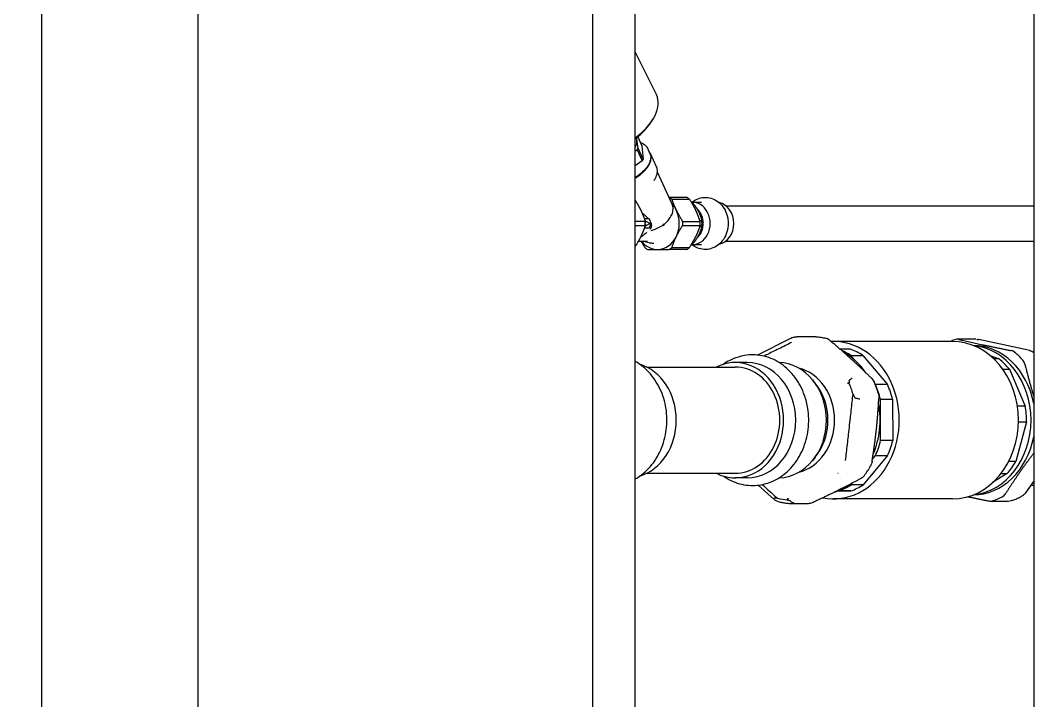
# Model space of a CAD drawing. Header units: millimetres. Extents: x 0 to 118900, y 0 to 84100.
# Drawn here: x 35288 to 35803, y 72979 to 73324 of the extents above; entities that cross this region are included whole.
import ezdxf

# ---------------------------------------------------------------- set-up
doc = ezdxf.new("R2010")
doc.units = ezdxf.units.MM
doc.header["$LTSCALE"] = 100
doc.layers.add('Visible', color=7, linetype='Continuous', lineweight=25)

msp = doc.modelspace()

# ---------------------------------------------------------------- linework, layer by layer
at = {"layer": 'Visible'}
for p, q in [((35299.23, 74561.18), (35299.23, 72668.5)), ((35378.81, 72618.45), (35378.81, 74561.18)), ((35579.12, 74462.45), (35579.12, 72588.18)), ((35600.81, 72588.18), (35600.81, 74462.45)), ((35803.28, 73688.18), (35803.28, 72384.02)), ((35600.81, 73308.28), (35611.6, 73286.57)), ((35608.98, 73272.75), (35609.7, 73273.89)), ((35602.12, 73265.19), (35604.2, 73260.65)), ((35601.78, 73258.53), (35604.35, 73252.94)), ((35604.89, 73253.77), (35602.32, 73259.36)), ((35604.2, 73260.65), (35604.89, 73253.77)), ((35607.07, 73259.38), (35608.27, 73256.77)), ((35611.69, 73249.91), (35608.6, 73256.65)), ((35604.35, 73252.94), (35600.81, 73250.41)), ((35619.59, 73230.9), (35612.11, 73247.2)), ((35610.46, 73243.06), (35610.68, 73243.41)), ((35618.04, 73234.43), (35626.94, 73234.43)), ((35619.51, 73233.42), (35628.41, 73233.42)), ((35629.91, 73231.93), (35634.56, 73231.93)), ((35629.98, 73230.83), (35630.69, 73230.83)), ((35646.87, 73230.18), (35803.28, 73230.18)), ((35605.94, 73222.19), (35600.81, 73222.19)), ((35600.81, 73220.17), (35605.94, 73220.17)), ((35605.43, 73223.68), (35607.32, 73223.68)), ((35605.96, 73221.78), (35606.31, 73221.78)), ((35606.31, 73220.58), (35605.96, 73220.58)), ((35606.06, 73221.78), (35606.06, 73222.38)), ((35606.06, 73222.38), (35606.31, 73222.38)), ((35606.06, 73219.98), (35606.06, 73220.58)), ((35606.31, 73222.38), (35608.5, 73221.18)), ((35606.31, 73221.78), (35606.31, 73222.38)), ((35608.5, 73221.18), (35606.31, 73219.98)), ((35606.31, 73219.98), (35606.31, 73220.58)), ((35624.93, 73222.19), (35633.83, 73222.19)), ((35624.93, 73220.17), (35633.83, 73220.17)), ((35634.7, 73222.53), (35633.72, 73222.53)), ((35607.32, 73218.68), (35605.43, 73218.68)), ((35606.06, 73219.98), (35606.31, 73219.98)), ((35633.72, 73219.83), (35634.7, 73219.83)), ((35602.47, 73212.18), (35607.15, 73212.18)), ((35610.34, 73211.18), (35610.33, 73211.18)), ((35629.91, 73210.43), (35634.56, 73210.43)), ((35630.69, 73211.53), (35629.98, 73211.53)), ((35646.87, 73212.18), (35803.28, 73212.18)), ((35626.94, 73207.93), (35618.04, 73207.93)), ((35619.51, 73208.94), (35628.41, 73208.94)), ((35692.31, 73163.62), (35682.98, 73163.62)), ((35662.81, 73154.26), (35680.21, 73162.95)), ((35680.38, 73163.03), (35680.77, 73163.18)), ((35761.98, 73161.18), (35701.45, 73161.18)), ((35773.92, 73162.29), (35764.51, 73162.29)), ((35774.96, 73162.2), (35775.35, 73162.13)), ((35801.33, 73156.58), (35775.44, 73162.12)), ((35710.14, 73157.22), (35704.96, 73157.22)), ((35712.33, 73151.72), (35710.3, 73154.12)), ((35710.3, 73154.12), (35716.46, 73154.12)), ((35716.46, 73154.12), (35728.96, 73139.33)), ((35781.1, 73154.04), (35785.69, 73152.3)), ((35801.42, 73156.56), (35801.69, 73156.48)), ((35606.66, 73148.18), (35651.66, 73148.18)), ((35657.82, 73150.48), (35651.66, 73150.48)), ((35785.69, 73152.3), (35783.05, 73152.3)), ((35787.56, 73147.04), (35790.91, 73147.04)), ((35790.91, 73147.04), (35798.99, 73128.38)), ((35692.32, 73140.01), (35691.01, 73141.61)), ((35722.79, 73139.33), (35722.71, 73139.42)), ((35728.96, 73139.33), (35722.79, 73139.33)), ((35725.5, 73110.81), (35725.43, 73131.81)), ((35725.43, 73131.81), (35731.59, 73131.81)), ((35731.59, 73131.81), (35731.66, 73110.81)), ((35798.99, 73128.38), (35794.96, 73128.38)), ((35799.57, 73120.26), (35794.23, 73100.25)), ((35795.5, 73120.26), (35799.57, 73120.26)), ((35731.66, 73110.81), (35725.5, 73110.81)), ((35692.32, 73102.35), (35691.01, 73100.75)), ((35729.07, 73103.27), (35716.66, 73088.36)), ((35721.34, 73101.39), (35722.9, 73103.27)), ((35722.9, 73103.27), (35729.07, 73103.27)), ((35794.23, 73100.25), (35790.56, 73100.25)), ((35606.66, 73094.18), (35651.66, 73094.18)), ((35657.82, 73091.88), (35651.66, 73091.88)), ((35703.85, 73094.18), (35703.86, 73094.18)), ((35789.82, 73094.02), (35782.38, 73089.43)), ((35786.6, 73094.02), (35789.82, 73094.02)), ((35671.38, 73080.86), (35663.36, 73088.15)), ((35710.5, 73088.36), (35711.28, 73089.3)), ((35716.66, 73088.36), (35710.5, 73088.36)), ((35799.21, 73084.2), (35803.28, 73089.95)), ((35761.98, 73081.18), (35701.45, 73081.18)), ((35710.36, 73085.22), (35703.6, 73085.19)), ((35703.67, 73085.21), (35704.2, 73085.22)), ((35704.2, 73085.22), (35710.36, 73085.22)), ((35679.1, 73078.75), (35679.1, 73078.75)), ((35688.77, 73078.74), (35679.45, 73078.74)), ((35781.23, 73080.07), (35790.64, 73080.07)), ((35792.2, 73080.34), (35792.2, 73080.34))]:
    msp.add_line(p, q, dxfattribs=at)
for centre, major_axis, ratio, start_param, end_param in [((35584.03, 73273.62), (27.69, 12.7), 0.53816, 5.099344, 6.299906), ((35584.54, 73272.5), (26.36, 12.09), 0.53816, 5.112681, 5.59063), ((35590.52, 73259.48), (10.91, 5), 0.53816, 5.62812, 6.100752), ((35590.52, 73259.48), (10, 4.59), 0.53816, 6.001112, 6.08106), ((35590.52, 73259.48), (10.91, 5), 0.53816, 6.100752, 6.301765), ((35594.74, 73250.29), (13.86, 6.36), 0.53816, 4.909564, 6.464505), ((35590.76, 73258.94), (-12.27, -5.63), 0.53816, 2.387844, 2.483277), ((35593.33, 73253.35), (12.27, 5.63), 0.53816, 5.529436, 5.624869), ((35612.61, 73221.18), (0, 14.75), 0.837229, 5.690888, 5.828286), ((35621.51, 73221.18), (0, -14.75), 0.837229, 2.549295, 2.686693), ((35629.91, 73221.18), (0, 10.75), 0.837229, 3.078726, 6.346052), ((35624.72, 73221.18), (0, -12), 0.837229, 2.505533, 2.654064), ((35641.94, 73221.18), (0, 10.75), 0.837229, 3.30471, 6.120068), ((35612.14, 73221.18), (0, -13.25), 0.837229, 1.047312, 2.094281), ((35627.89, 73221.18), (0, -9), 0.837229, 0.61373, 2.527862), ((35593.62, 73221.18), (0, -14.75), 0.837229, 1.502097, 1.639495), ((35607.32, 73221.18), (0, 2.5), 0.546853, 3.141593, 6.283185), ((35612.61, 73221.18), (0, 14.75), 0.837229, 4.64369, 4.781088), ((35621.51, 73221.18), (0, -14.75), 0.837229, 1.502097, 1.639495), ((35624.72, 73221.18), (0, -12), 0.837229, 1.458335, 1.683257), ((35612.14, 73221.18), (0, -13.25), 0.837229, 5.459123, 6.283185), ((35614.22, 73221.18), (0, -10.29), 0.837229, 5.923772, 5.92378), ((35612.14, 73221.18), (0, -13.25), 0.837229, 0, 1.047312), ((35624.72, 73221.18), (0, -12), 0.837229, 0.487529, 0.63606), ((35612.61, 73221.18), (0, -14.75), 0.837229, 5.690888, 5.828286), ((35612.61, 73221.18), (0, 14.75), 0.837229, 3.596492, 3.73389), ((35621.51, 73221.18), (0, 14.75), 0.837229, 3.596492, 3.73389), ((35701.45, 73121.18), (0, -40), 0.838206, 6.122169, 9.457704), ((35772.9, 73121.16), (-0.01, 42.52), 0.838226, 0.276663, 0.344543), ((35761.98, 73121.18), (0, 40), 0.838206, 3.141593, 6.283185), ((35772.24, 73121.18), (0, 38), 0.838206, 4.938056, 6.276315), ((35770.06, 73121.18), (0, 38), 0.838206, 3.228169, 6.196609), ((35651.66, 73121.18), (0, 29.3), 0.838206, 2.742726, 6.682052), ((35695.29, 73121.18), (0, 37.5), 0.838206, 5.785237, 5.944776), ((35693.38, 73121.18), (0, 38), 0.838206, 5.399218, 5.851665), ((35701.45, 73121.18), (0, 37.5), 0.838206, 5.785237, 6.003047), ((35772.89, 73121.17), (-0.01, 42.52), 0.838168, 5.51268, 5.651503), ((35597.12, 73121.18), (0, -29.3), 0.838206, 0.248863, 2.89273), ((35651.66, 73121.18), (0, -27), 0.838206, 0, 3.141593), ((35657.82, 73121.18), (0, 29.3), 0.838206, 3.141593, 6.283185), ((35673.41, 73121.18), (0, 29.3), 0.838206, 3.161181, 6.263597), ((35768.15, 73121.18), (0, -37.5), 0.838206, 2.331721, 2.549531), ((35679.47, 73121.18), (0, 27), 0.838206, 3.340475, 6.084303), ((35676.1, 73121.18), (0, -27), 0.838206, 0.799078, 2.342514), ((35679.47, 73121.18), (0, 40.44), 0.838206, 5.045714, 5.199043), ((35690.52, 73121.17), (0, -42.52), 0.838261, 1.897804, 2.036627), ((35695.29, 73121.18), (0, 37.5), 0.838206, 4.999839, 5.217649), ((35701.45, 73121.18), (0, -37.5), 0.838206, 1.858247, 2.076056), ((35693.38, 73121.18), (0, 38), 0.838206, 4.238497, 4.935725), ((35768.15, 73121.18), (0, -37.5), 0.838206, 1.546323, 1.764133), ((35772.24, 73121.18), (0, -38), 0.838206, 0.006871, 1.34513), ((35695.29, 73121.18), (0, 37.5), 0.838206, 4.214441, 4.432251), ((35701.45, 73121.18), (0, -37.5), 0.838206, 1.072848, 1.290658), ((35690.53, 73121.19), (0.01, -42.52), 0.838253, 0.850442, 0.989265), ((35768.15, 73121.18), (0, -37.5), 0.838206, 0.760924, 0.978734), ((35693.65, 73121.18), (0, -32.75), 0.838206, 0.437357, 0.437427), ((35693.38, 73121.18), (0, -38), 0.838206, 0.278919, 0.523424), ((35695.29, 73121.18), (0, -37.5), 0.838206, 0.28745, 0.50526), ((35701.45, 73121.18), (0, -37.5), 0.838206, 0.28745, 0.50526), ((35679.47, 73121.18), (0, -40.44), 0.838206, 6.092911, 6.246241), ((35772.89, 73121.19), (-0.01, -42.52), 0.838186, 0.276975, 0.415798)]:
    msp.add_ellipse(centre, major_axis=major_axis, ratio=ratio, start_param=start_param, end_param=end_param, dxfattribs=at)
for points, knots in [([(36884.95, 71328.66), (36885.34, 71329.4), (36885.73, 71330.14), (36893.98, 71345.95), (36900.57, 71360.97), (36911.24, 71391.01), (36915.29, 71406.04), (36920.84, 71436.16), (36922.31, 71451.26), (36922.62, 71481.53), (36921.45, 71496.72), (36916.44, 71527.14), (36912.6, 71542.4), (36902.27, 71572.9), (36895.8, 71588.17), (36880.3, 71618.67), (36871.28, 71633.92), (36850.79, 71664.4), (36839.32, 71679.64), (36814.02, 71710.11), (36800.19, 71725.36), (36770.27, 71755.87), (36754.16, 71771.16), (36719.82, 71801.74), (36701.55, 71817.07), (36663.01, 71847.75), (36642.7, 71863.12), (36600.23, 71893.9), (36578.03, 71909.32), (36531.94, 71940.18), (36508.01, 71955.64), (36458.65, 71986.58), (36433.18, 72002.08), (36380.93, 72033.08), (36354.11, 72048.61), (36299.37, 72079.68), (36271.41, 72095.24), (36214.62, 72126.35), (36185.74, 72141.93), (36127.33, 72173.09), (36097.75, 72188.69), (36038.19, 72219.89), (36008.15, 72235.51), (35947.89, 72266.74), (35917.63, 72282.38), (35857.15, 72313.64), (35826.89, 72329.3), (35766.65, 72360.59), (35736.63, 72376.26), (35677.11, 72407.59), (35647.56, 72423.28), (35589.21, 72454.65), (35560.36, 72470.35), (35503.63, 72501.76), (35475.71, 72517.49), (35421.03, 72548.94), (35394.24, 72564.7), (35342.04, 72596.21), (35316.59, 72611.99), (35267.27, 72643.57), (35243.35, 72659.39), (35197.28, 72691.05), (35175.08, 72706.91), (35132.62, 72738.68), (35112.32, 72754.59), (35073.79, 72786.48), (35055.55, 72802.46), (35021.28, 72834.48), (35005.24, 72850.54), (34975.53, 72882.71), (34961.84, 72898.85), (34936.95, 72931.18), (34925.74, 72947.4), (34905.94, 72979.85), (34897.32, 72996.12), (34882.8, 73028.65), (34876.86, 73044.93), (34867.74, 73077.42), (34864.53, 73093.66), (34861.42, 73120.96), (34860.78, 73132.03), (34860.78, 73159.19), (34862.12, 73175.3), (34867.45, 73207.44), (34871.44, 73223.49), (34882.04, 73255.57), (34888.66, 73271.61), (34904.48, 73303.68), (34913.71, 73319.73), (34934.7, 73351.83), (34946.5, 73367.89), (34972.52, 73399.99), (34986.79, 73416.05), (35017.66, 73448.12), (35034.28, 73464.16), (35069.7, 73496.16), (35088.53, 73512.15), (35128.2, 73544.06), (35149.07, 73560.01), (35185.24, 73586.42), (35200.03, 73596.92), (35215.2, 73607.4)], [233.696374, 233.696374, 233.696374, 233.696374, 234.19462, 234.19462, 244.352081, 244.352081, 254.585345, 254.585345, 264.906306, 264.906306, 275.291368, 275.291368, 285.679992, 285.679992, 296.008646, 296.008646, 306.248979, 306.248979, 316.411052, 316.411052, 326.52219, 326.52219, 336.609069, 336.609069, 346.690891, 346.690891, 356.779246, 356.779246, 366.880128, 366.880128, 376.996012, 376.996012, 387.127394, 387.127394, 397.273773, 397.273773, 407.434241, 407.434241, 417.607804, 417.607804, 427.793556, 427.793556, 437.990759, 437.990759, 448.198883, 448.198883, 458.41762, 458.41762, 468.646888, 468.646888, 478.886838, 478.886838, 489.137851, 489.137851, 499.400537, 499.400537, 509.675721, 509.675721, 519.9644, 519.9644, 530.26764, 530.26764, 540.586359, 540.586359, 550.920897, 550.920897, 561.270226, 561.270226, 571.63061, 571.63061, 581.993649, 581.993649, 592.344121, 592.344121, 602.659358, 602.659358, 612.913544, 612.913544, 623.089587, 623.089587, 630.01079, 630.01079, 640.084209, 640.084209, 650.159607, 650.159607, 660.284002, 660.284002, 670.483975, 670.483975, 680.757804, 680.757804, 691.084976, 691.084976, 701.440329, 701.440329, 711.803371, 711.803371, 722.160965, 722.160965, 728.990178, 728.990178, 728.990178, 728.990178]), ([(35227.32, 73569.02), (35205.62, 73553.75), (35184.79, 73538.49), (35144.9, 73507.87), (35125.83, 73492.49), (35089.87, 73461.82), (35072.95, 73446.51), (35041.41, 73415.98), (35026.77, 73400.75), (34999.86, 73370.38), (34987.58, 73355.22), (34965.47, 73325), (34955.63, 73309.92), (34938.43, 73279.82), (34931.07, 73264.79), (34918.87, 73234.75), (34914.04, 73219.73), (34906.92, 73189.65), (34904.66, 73174.57), (34902.75, 73144.35), (34903.11, 73129.19), (34906.5, 73098.81), (34909.53, 73083.57), (34918.24, 73053.09), (34923.92, 73037.82), (34937.87, 73007.31), (34946.12, 72992.05), (34965.12, 72961.58), (34975.85, 72946.33), (34999.71, 72915.87), (35012.83, 72900.63), (35041.36, 72870.14), (35056.78, 72854.87), (35089.8, 72824.31), (35107.42, 72809), (35144.71, 72778.35), (35164.41, 72762.99), (35205.72, 72732.25), (35227.36, 72716.85), (35272.38, 72686.02), (35295.8, 72670.57), (35344.2, 72639.66), (35369.22, 72624.17), (35420.63, 72593.19), (35447.07, 72577.67), (35501.09, 72546.62), (35528.73, 72531.07), (35584.94, 72499.97), (35613.56, 72484.4), (35671.53, 72453.26), (35700.91, 72437.66), (35760.18, 72406.48), (35790.1, 72390.86), (35850.19, 72359.64), (35880.42, 72344.01), (35940.88, 72312.76), (35971.17, 72297.11), (36031.53, 72265.83), (36061.64, 72250.16), (36121.43, 72218.85), (36151.15, 72203.17), (36209.9, 72171.81), (36238.99, 72156.11), (36296.26, 72124.72), (36324.49, 72109), (36379.83, 72077.56), (36406.99, 72061.82), (36459.99, 72030.33), (36485.87, 72014.56), (36536.11, 71983), (36560.51, 71967.2), (36607.61, 71935.56), (36630.35, 71919.72), (36673.95, 71887.99), (36694.84, 71872.09), (36734.6, 71840.25), (36753.49, 71824.29), (36789.08, 71792.32), (36805.81, 71776.29), (36836.93, 71744.17), (36851.36, 71728.05), (36877.74, 71695.78), (36889.72, 71679.59), (36911.09, 71647.17), (36920.51, 71630.92), (36936.66, 71598.41), (36943.42, 71582.13), (36954.2, 71549.61), (36958.24, 71533.36), (36963.56, 71501.11), (36964.88, 71485.09), (36964.88, 71452.99), (36963.54, 71436.87), (36958.21, 71404.73), (36954.22, 71388.67), (36943.62, 71356.59), (36937, 71340.55), (36923.19, 71312.58), (36916.56, 71300.6), (36909.23, 71288.66)], [0, 0, 0, 0, 10.007682, 10.007682, 20.114017, 20.114017, 30.206515, 30.206515, 40.289731, 40.289731, 50.372958, 50.372958, 60.472328, 60.472328, 70.611639, 70.611639, 80.818631, 80.818631, 91.112273, 91.112273, 101.482067, 101.482067, 111.877277, 111.877277, 122.230255, 122.230255, 132.498979, 132.498979, 142.682988, 142.682988, 152.806635, 152.806635, 162.898146, 162.898146, 172.979416, 172.979416, 183.064332, 183.064332, 193.160445, 193.160445, 203.271153, 203.271153, 213.397437, 213.397437, 223.539018, 223.539018, 233.695058, 233.695058, 243.864553, 243.864553, 254.046544, 254.046544, 264.240224, 264.240224, 274.444986, 274.444986, 284.660442, 284.660442, 294.886432, 294.886432, 305.123024, 305.123024, 315.370519, 315.370519, 325.629448, 325.629448, 335.900562, 335.900562, 346.1848, 346.1848, 356.483213, 356.483213, 366.796787, 366.796787, 377.1261, 377.1261, 387.470665, 387.470665, 397.827789, 397.827789, 408.190814, 408.190814, 418.546918, 418.546918, 428.875714, 428.875714, 439.15154, 439.15154, 449.352886, 449.352886, 459.367363, 459.367363, 469.442868, 469.442868, 479.517934, 479.517934, 489.64154, 489.64154, 497.243046, 497.243046, 497.243046, 497.243046]), ([(35603.44, 73262.32), (35604.32, 73262.03), (35605.08, 73261.62), (35606.3, 73260.63), (35606.77, 73260.04), (35607.07, 73259.38)], [6.6227447, 6.6227447, 6.6227447, 6.6227447, 6.8897202, 6.8897202, 7.1479492, 7.1479492, 7.1479492, 7.1479492]), ([(35608.27, 73256.77), (35608.62, 73255.99), (35608.76, 73255.11), (35608.57, 73253.21), (35608.23, 73252.2), (35607.12, 73250.13), (35606.32, 73249.08), (35604.37, 73247.07), (35603.21, 73246.1), (35601.57, 73244.98), (35601.19, 73244.74), (35600.81, 73244.51)], [0.864764, 0.864764, 0.864764, 0.864764, 1.169949, 1.169949, 1.485943, 1.485943, 1.809533, 1.809533, 2.133101, 2.133101, 2.224777, 2.224777, 2.224777, 2.224777]), ([(35610.68, 73243.41), (35610.97, 73243.87), (35611.22, 73244.33), (35611.63, 73245.24), (35611.8, 73245.69), (35612.03, 73246.59), (35612.1, 73247.03), (35612.15, 73247.9), (35612.13, 73248.33), (35611.98, 73249.15), (35611.86, 73249.54), (35611.69, 73249.91)], [4.7258656, 4.7258656, 4.7258656, 4.7258656, 4.8643768, 4.8643768, 5.0028879, 5.0028879, 5.1413991, 5.1413991, 5.2799102, 5.2799102, 5.4184214, 5.4184214, 5.4184214, 5.4184214]), ([(35614.91, 73220.15), (35615.69, 73220.77), (35616.4, 73221.43), (35617.67, 73222.8), (35618.22, 73223.51), (35619.13, 73224.96), (35619.49, 73225.71), (35619.97, 73227.21), (35620.09, 73227.98), (35620.06, 73229.48), (35619.9, 73230.23), (35619.59, 73230.9)], [4.276534, 4.276534, 4.276534, 4.276534, 4.504912, 4.504912, 4.733289, 4.733289, 4.961666, 4.961666, 5.190044, 5.190044, 5.418421, 5.418421, 5.418421, 5.418421]), ([(35619.5, 73231.09), (35619.51, 73231.08), (35619.52, 73231.07), (35620.41, 73230.12), (35621.16, 73229.02), (35621.75, 73227.8)], [0.4927624, 0.4927624, 0.4927624, 0.4927624, 0.5, 0.5, 1, 1, 1, 1]), ([(35629.6, 73231.92), (35629.91, 73232.18), (35630.23, 73232.42), (35631.63, 73233.34), (35632.81, 73233.86), (35635.23, 73234.43), (35636.45, 73234.5), (35638.85, 73234.21), (35640.02, 73233.85), (35642.21, 73232.76), (35643.24, 73232.01), (35645.06, 73230.18), (35645.84, 73229.09), (35647.09, 73226.66), (35647.55, 73225.31), (35647.97, 73223.02), (35648.05, 73222.1), (35648.05, 73221.18)], [4.109399, 4.109399, 4.109399, 4.109399, 4.206902, 4.206902, 4.517228, 4.517228, 4.813297, 4.813297, 5.107131, 5.107131, 5.411567, 5.411567, 5.732291, 5.732291, 6.065834, 6.065834, 6.283185, 6.283185, 6.283185, 6.283185]), ([(35604.29, 73226.54), (35604.89, 73226.08), (35605.46, 73225.6), (35606.49, 73224.64), (35606.94, 73224.17), (35607.35, 73223.68)], [-0.7944547, -0.7944547, -0.7944547, -0.7944547, -0.5560717, -0.5560717, -0.3429893, -0.3429893, -0.3429893, -0.3429893]), ([(35608.72, 73221.68), (35608.87, 73221.41), (35608.96, 73221.12), (35609.06, 73220.48), (35609.05, 73220.14), (35608.93, 73219.47), (35608.82, 73219.15), (35608.54, 73218.56), (35608.37, 73218.29), (35608.18, 73218.03)], [0.000005, 0.000005, 0.000005, 0.000005, 0.1099716, 0.1099716, 0.2269037, 0.2269037, 0.3385666, 0.3385666, 0.4411608, 0.4411608, 0.4411608, 0.4411608]), ([(35614.88, 73220.13), (35613.63, 73219.39), (35612.21, 73218.71), (35610.08, 73217.87), (35609.4, 73217.63), (35608.72, 73217.42)], [0, 0, 0, 0, 0.4801365, 0.4801365, 0.6941342, 0.6941342, 0.6941342, 0.6941342]), ([(35614.92, 73220.98), (35615, 73220.78), (35615.02, 73220.62), (35615.03, 73220.5), (35615.03, 73220.45), (35615.02, 73220.4), (35615.02, 73220.36), (35615.01, 73220.34), (35615.01, 73220.32), (35615, 73220.3), (35615, 73220.29), (35615, 73220.29), (35615, 73220.28), (35614.99, 73220.27), (35614.99, 73220.27), (35614.99, 73220.27), (35614.99, 73220.27), (35614.99, 73220.26), (35614.99, 73220.26), (35614.99, 73220.26), (35614.99, 73220.26), (35614.99, 73220.26), (35614.96, 73220.2), (35614.93, 73220.16), (35614.88, 73220.13)], [0, 0, 0, 0, 0.25, 0.25, 0.25, 0.375, 0.375, 0.375, 0.4375, 0.4375, 0.4375, 0.46875, 0.46875, 0.46875, 0.484375, 0.484375, 0.484375, 0.4921875, 0.4921875, 0.4921875, 0.5, 0.5, 0.5, 0.6642895, 0.6642895, 0.6642895, 0.6642895]), ([(35648.05, 73221.18), (35648.05, 73219.74), (35647.85, 73218.29), (35647.04, 73215.55), (35646.43, 73214.25), (35644.88, 73211.95), (35643.94, 73210.95), (35641.83, 73209.35), (35640.67, 73208.75), (35638.27, 73208.02), (35637.05, 73207.88), (35634.63, 73208.01), (35633.45, 73208.3), (35631.35, 73209.18), (35630.43, 73209.75), (35629.6, 73210.43)], [0, 0, 0, 0, 0.340395, 0.340395, 0.678424, 0.678424, 1.007753, 1.007753, 1.32124, 1.32124, 1.619166, 1.619166, 1.912352, 1.912352, 2.173786, 2.173786, 2.173786, 2.173786]), ([(35606.73, 73216.57), (35606.19, 73216.08), (35605.62, 73215.6), (35604.51, 73214.77), (35604, 73214.4), (35603.46, 73214.06)], [0.1910965, 0.1910965, 0.1910965, 0.1910965, 0.4597848, 0.4597848, 0.6716241, 0.6716241, 0.6716241, 0.6716241]), ([(35607.83, 73211.4), (35608.02, 73211.36), (35608.21, 73211.33), (35608.57, 73211.29), (35608.74, 73211.27), (35609.09, 73211.23), (35609.25, 73211.22), (35609.58, 73211.2), (35609.73, 73211.19), (35610.04, 73211.18), (35610.19, 73211.18), (35610.34, 73211.18)], [2.9423802, 2.9423802, 2.9423802, 2.9423802, 2.9822122, 2.9822122, 3.0220442, 3.0220442, 3.0618762, 3.0618762, 3.1017082, 3.1017082, 3.1415402, 3.1415402, 3.1415402, 3.1415402]), ([(35680.77, 73163.18), (35681.3, 73163.38), (35681.86, 73163.52), (35682.61, 73163.61), (35682.8, 73163.62), (35683, 73163.62)], [0, 0, 0, 0, 0.1711898, 0.1711898, 0.2319281, 0.2319281, 0.2319281, 0.2319281]), ([(35692.6, 73163.61), (35693.47, 73163.55), (35694.35, 73163.45), (35695.98, 73163.19), (35696.74, 73163.04), (35697.5, 73162.86)], [10.1071965, 10.1071965, 10.1071965, 10.1071965, 10.4091804, 10.4091804, 10.6710732, 10.6710732, 10.6710732, 10.6710732]), ([(35680.19, 73160.62), (35678.24, 73159.64), (35676.05, 73158.56), (35673.77, 73157.44), (35672.63, 73156.88), (35671.54, 73156.34), (35670.56, 73155.87), (35669.58, 73155.39), (35668.49, 73154.85), (35667.02, 73154.14), (35666.71, 73153.99), (35666.42, 73153.84), (35666.15, 73153.71)], [0, 0, 0, 0, 0.25, 0.25, 0.25, 0.375, 0.375, 0.375, 0.5, 0.5, 0.5, 0.526111, 0.526111, 0.526111, 0.526111]), ([(35699.64, 73161.75), (35699.62, 73161.77), (35699.59, 73161.79), (35698.92, 73162.34), (35698.19, 73162.69), (35697.5, 73162.86)], [0.7579553, 0.7579553, 0.7579553, 0.7579553, 0.7685595, 0.7685595, 1.0213506, 1.0213506, 1.0213506, 1.0213506]), ([(35765.34, 73162.19), (35765.32, 73162.2), (35765.29, 73162.21), (35764.58, 73162.35), (35763.84, 73162.29), (35763.16, 73162.06)], [0.7579553, 0.7579553, 0.7579553, 0.7579553, 0.7685595, 0.7685595, 1.0213512, 1.0213512, 1.0213512, 1.0213512]), ([(35686.86, 73133.75), (35685.7, 73137.07), (35684.07, 73140.18), (35680.03, 73145.61), (35677.63, 73147.95), (35672.32, 73151.58), (35669.44, 73152.89), (35663.5, 73154.37), (35660.47, 73154.56), (35654.52, 73153.84), (35651.61, 73152.94), (35647.79, 73150.98), (35646.7, 73150.32), (35645.65, 73149.59)], [0, 0, 0, 0, 0.329182, 0.329182, 0.65356, 0.65356, 0.968924, 0.968924, 1.275246, 1.275246, 1.579918, 1.579918, 1.707097, 1.707097, 1.707097, 1.707097]), ([(35793.93, 73155.48), (35793.36, 73155.98), (35792.64, 73156.35), (35791.83, 73156.53), (35791.8, 73156.54), (35791.77, 73156.54)], [-1.0213512, -1.0213512, -1.0213512, -1.0213512, -0.7685595, -0.7685595, -0.7579553, -0.7579553, -0.7579553, -0.7579553]), ([(35801.11, 73156.61), (35801.11, 73156.61), (35801.12, 73156.61), (35801.18, 73156.61), (35801.25, 73156.6), (35801.35, 73156.58), (35801.38, 73156.57), (35801.42, 73156.56)], [-0.23832717, -0.23832717, -0.23832717, -0.23832717, -0.23741643, -0.23741643, -0.20850754, -0.20850754, -0.19185015, -0.19185015, -0.19185015, -0.19185015]), ([(35801.69, 73156.48), (35802.12, 73156.35), (35802.52, 73156.16), (35803.03, 73155.84), (35803.16, 73155.76), (35803.28, 73155.67)], [0, 0, 0, 0, 0.1471962, 0.1471962, 0.1962111, 0.1962111, 0.1962111, 0.1962111]), ([(35600.81, 73091.29), (35602.3, 73092.13), (35603.73, 73093.12), (35607.54, 73096.3), (35609.7, 73098.81), (35613.27, 73104.52), (35614.66, 73107.74), (35616.52, 73114.52), (35616.97, 73118.11), (35616.88, 73125.26), (35616.33, 73128.84), (35614.28, 73135.61), (35612.78, 73138.81), (35608.96, 73144.47), (35606.66, 73146.95), (35603.01, 73149.73), (35601.93, 73150.44), (35600.81, 73151.07)], [0.439782, 0.439782, 0.439782, 0.439782, 0.611404, 0.611404, 0.929492, 0.929492, 1.255841, 1.255841, 1.586187, 1.586187, 1.917513, 1.917513, 2.247632, 2.247632, 2.573282, 2.573282, 2.701811, 2.701811, 2.701811, 2.701811]), ([(35798.86, 73149.41), (35798.85, 73149.44), (35798.84, 73149.48), (35798.61, 73150.34), (35798.21, 73151.09), (35797.7, 73151.68)], [-1.2847473, -1.2847473, -1.2847473, -1.2847473, -1.2741431, -1.2741431, -1.0213514, -1.0213514, -1.0213514, -1.0213514]), ([(35709.43, 73140.09), (35709.33, 73140.06), (35709.2, 73140.01), (35708.98, 73139.93), (35708.87, 73139.89), (35708.76, 73139.84)], [-0.08252259, -0.08252259, -0.08252259, -0.08252259, -0.04276846, -0.04276846, -0.00000216, -0.00000216, -0.00000216, -0.00000216]), ([(35708.97, 73139.93), (35708.97, 73139.93), (35708.97, 73139.93), (35708.97, 73139.93), (35708.97, 73139.93), (35708.97, 73139.93), (35708.98, 73139.93), (35708.98, 73139.93), (35708.98, 73139.93), (35708.99, 73139.94), (35708.99, 73139.94), (35709, 73139.94)], [0, 0, 0, 0, 0.000203256, 0.000203256, 0.000406003, 0.000406003, 0.000824398, 0.000824398, 0.001682502, 0.001682502, 0.002980989, 0.002980989, 0.002980989, 0.002980989]), ([(35709, 73139.94), (35709.01, 73139.94), (35709.02, 73139.95), (35709.08, 73139.97), (35709.13, 73139.99), (35709.21, 73140.02), (35709.24, 73140.03), (35709.26, 73140.03)], [0.02926263, 0.02926263, 0.02926263, 0.02926263, 0.03366743, 0.03366743, 0.05102099, 0.05102099, 0.06001542, 0.06001542, 0.06001542, 0.06001542]), ([(35709.65, 73140.13), (35709.62, 73140.13), (35709.58, 73140.12), (35709.5, 73140.11), (35709.47, 73140.1), (35709.43, 73140.09)], [-0.01957233, -0.01957233, -0.01957233, -0.01957233, -0.0100574, -0.0100574, -0.00001906, -0.00001906, -0.00001906, -0.00001906]), ([(35709.54, 73141.13), (35709.52, 73140.99), (35709.52, 73140.85), (35709.55, 73140.52), (35709.6, 73140.32), (35709.65, 73140.13)], [-0.1818308, -0.1818308, -0.1818308, -0.1818308, -0.1388269, -0.1388269, -0.078892, -0.078892, -0.078892, -0.078892]), ([(35709.54, 73141.13), (35709.55, 73141.2), (35709.57, 73141.27), (35709.62, 73141.38), (35709.64, 73141.41), (35709.66, 73141.45)], [-0.08169384, -0.08169384, -0.08169384, -0.08169384, -0.05871853, -0.05871853, -0.04561007, -0.04561007, -0.04561007, -0.04561007]), ([(35709.66, 73141.45), (35709.69, 73141.48), (35709.72, 73141.51), (35709.75, 73141.55), (35709.78, 73141.58), (35709.81, 73141.62), (35709.85, 73141.66), (35709.91, 73141.72), (35709.97, 73141.78), (35710.04, 73141.84), (35710.1, 73141.9), (35710.16, 73141.96), (35710.22, 73142.01), (35710.29, 73142.07), (35710.35, 73142.12), (35710.4, 73142.16), (35710.45, 73142.2), (35710.5, 73142.24), (35710.55, 73142.27), (35710.61, 73142.32), (35710.67, 73142.36), (35710.73, 73142.4), (35710.81, 73142.45), (35710.89, 73142.48), (35710.96, 73142.51), (35711.01, 73142.54), (35711.06, 73142.55), (35711.11, 73142.57)], [0.0000448, 0.0000448, 0.0000448, 0.0000448, 0.0530547, 0.0530547, 0.0530547, 0.1165912, 0.1165912, 0.1165912, 0.2330323, 0.2330323, 0.2330323, 0.3495525, 0.3495525, 0.3495525, 0.4657404, 0.4657404, 0.4657404, 0.5627145, 0.5627145, 0.5627145, 0.694046, 0.694046, 0.694046, 0.8679399, 0.8679399, 0.8679399, 1, 1, 1, 1]), ([(35721, 73142.35), (35721.02, 73142.32), (35721.04, 73142.3), (35721.6, 73141.73), (35722.05, 73141.02), (35722.37, 73140.27)], [-1.2847473, -1.2847473, -1.2847473, -1.2847473, -1.2741431, -1.2741431, -1.0213514, -1.0213514, -1.0213514, -1.0213514]), ([(35645.65, 73092.77), (35646.22, 73092.37), (35646.81, 73091.99), (35650.1, 73090.03), (35653.04, 73088.91), (35659.02, 73087.84), (35662.05, 73087.85), (35667.95, 73088.96), (35670.8, 73090.05), (35676.12, 73093.2), (35678.57, 73095.29), (35682.83, 73100.26), (35684.62, 73103.17), (35687.34, 73109.52), (35688.26, 73112.96), (35689.13, 73120.03), (35689.07, 73123.65), (35688.16, 73129.43), (35687.6, 73131.63), (35686.86, 73133.75)], [3.783378, 3.783378, 3.783378, 3.783378, 3.853113, 3.853113, 4.166613, 4.166613, 4.471924, 4.471924, 4.777337, 4.777337, 5.090785, 5.090785, 5.413537, 5.413537, 5.741966, 5.741966, 6.072488, 6.072488, 6.283185, 6.283185, 6.283185, 6.283185]), ([(35707.74, 73100.72), (35708.01, 73103.22), (35708.32, 73106.03), (35708.65, 73108.94), (35708.81, 73110.39), (35708.97, 73111.8), (35709.11, 73113.04), (35709.25, 73114.29), (35709.41, 73115.69), (35709.62, 73117.56), (35709.84, 73119.44), (35709.99, 73120.84), (35710.14, 73122.09), (35710.28, 73123.33), (35710.44, 73124.74), (35710.6, 73126.19), (35710.93, 73129.1), (35711.24, 73131.91), (35711.5, 73134.41)], [0, 0, 0, 0, 0.25, 0.25, 0.25, 0.375, 0.375, 0.375, 0.5, 0.5, 0.5, 0.625, 0.625, 0.625, 0.75, 0.75, 0.75, 1, 1, 1, 1]), ([(35711.5, 73134.41), (35711.62, 73134.09), (35711.74, 73133.79), (35711.97, 73133.31), (35712.08, 73133.11), (35712.35, 73132.73), (35712.5, 73132.57), (35712.76, 73132.38), (35712.87, 73132.33), (35713, 73132.29), (35713.01, 73132.29), (35713.03, 73132.29)], [-0.2914755, -0.2914755, -0.2914755, -0.2914755, -0.1933776, -0.1933776, -0.1301104, -0.1301104, -0.0668432, -0.0668432, -0.0334216, -0.0334216, -0.0286576, -0.0286576, -0.0286576, -0.0286576]), ([(35724.28, 73134.83), (35724.5, 73134.03), (35724.62, 73133.13), (35724.58, 73132.21), (35724.58, 73132.17), (35724.58, 73132.14)], [-1.0213512, -1.0213512, -1.0213512, -1.0213512, -0.7685595, -0.7685595, -0.7579553, -0.7579553, -0.7579553, -0.7579553]), ([(35714.9, 73131.78), (35714.89, 73131.78), (35714.89, 73131.78), (35714.84, 73131.79), (35714.79, 73131.81), (35714.67, 73131.85), (35714.61, 73131.87), (35714.41, 73131.93), (35714.26, 73131.98), (35713.94, 73132.07), (35713.77, 73132.11), (35713.41, 73132.2), (35713.23, 73132.24), (35713.03, 73132.29)], [-0.2383272, -0.2383272, -0.2383272, -0.2383272, -0.2374164, -0.2374164, -0.2085075, -0.2085075, -0.1789742, -0.1789742, -0.1190148, -0.1190148, -0.0606089, -0.0606089, -0.0001158, -0.0001158, -0.0001158, -0.0001158]), ([(35721.17, 73100.37), (35721.17, 73100.33), (35721.16, 73100.3), (35721, 73099.39), (35720.7, 73098.54), (35720.31, 73097.84)], [0.7579553, 0.7579553, 0.7579553, 0.7579553, 0.7685595, 0.7685595, 1.0213512, 1.0213512, 1.0213512, 1.0213512]), ([(35717.32, 73093.15), (35716.85, 73092.51), (35716.26, 73091.97), (35715.61, 73091.6), (35715.58, 73091.58), (35715.55, 73091.57)], [-1.0213512, -1.0213512, -1.0213512, -1.0213512, -0.7685595, -0.7685595, -0.7579553, -0.7579553, -0.7579553, -0.7579553]), ([(35665.41, 73088.48), (35666.08, 73087.86), (35666.8, 73087.2), (35667.55, 73086.51), (35669.5, 73084.72), (35671.38, 73082.99), (35673.06, 73081.47)], [0.6544836, 0.6544836, 0.6544836, 0.6544836, 0.75, 0.75, 0.75, 1, 1, 1, 1]), ([(35671.4, 73080.85), (35671.38, 73080.86), (35671.37, 73080.87), (35671.32, 73080.93), (35671.3, 73080.99), (35671.29, 73081.14), (35671.29, 73081.23), (35671.32, 73081.34)], [-0.1429245, -0.1429245, -0.1429245, -0.1429245, -0.1190149, -0.1190149, -0.0606092, -0.0606092, -0.0001158, -0.0001158, -0.0001158, -0.0001158]), ([(35673.06, 73081.47), (35672.79, 73081.52), (35672.53, 73081.56), (35672.12, 73081.6), (35671.95, 73081.61), (35671.65, 73081.59), (35671.51, 73081.56), (35671.38, 73081.47), (35671.34, 73081.42), (35671.32, 73081.35), (35671.32, 73081.35), (35671.32, 73081.34)], [-0.2914746, -0.2914746, -0.2914746, -0.2914746, -0.1933776, -0.1933776, -0.1301104, -0.1301104, -0.0668432, -0.0668432, -0.0334216, -0.0334216, -0.0286576, -0.0286576, -0.0286576, -0.0286576]), ([(35678.22, 73080.77), (35678.25, 73080.89), (35678.28, 73081.05), (35678.33, 73081.31), (35678.36, 73081.45), (35678.37, 73081.59)], [-0.08251846, -0.08251846, -0.08251846, -0.08251846, -0.0427687, -0.0427687, -0.00000216, -0.00000216, -0.00000216, -0.00000216]), ([(35678.37, 73081.59), (35678.37, 73081.54), (35678.36, 73081.49), (35678.35, 73081.38), (35678.34, 73081.32), (35678.33, 73081.2), (35678.32, 73081.15), (35678.31, 73081.01), (35678.3, 73080.93), (35678.29, 73080.77), (35678.28, 73080.69), (35678.27, 73080.61)], [0.0000022, 0.0000022, 0.0000022, 0.0000022, 0.0151522, 0.0151522, 0.0336675, 0.0336675, 0.051021, 0.051021, 0.0758003, 0.0758003, 0.1027021, 0.1027021, 0.1027021, 0.1027021]), ([(35787.28, 73082.3), (35787.93, 73082.64), (35788.52, 73083.17), (35788.98, 73083.86), (35789, 73083.89), (35789.02, 73083.92)], [-1.0213512, -1.0213512, -1.0213512, -1.0213512, -0.7685595, -0.7685595, -0.7579553, -0.7579553, -0.7579553, -0.7579553]), ([(35792.2, 73080.34), (35792.53, 73080.45), (35792.85, 73080.56), (35793.5, 73080.8), (35793.82, 73080.93), (35794.45, 73081.19), (35794.77, 73081.33), (35795.4, 73081.61), (35795.71, 73081.76), (35796.34, 73082.06), (35796.65, 73082.22), (35796.95, 73082.38)], [4.1193786, 4.1193786, 4.1193786, 4.1193786, 4.1471442, 4.1471442, 4.1749097, 4.1749097, 4.2026753, 4.2026753, 4.2304409, 4.2304409, 4.2582064, 4.2582064, 4.2582064, 4.2582064]), ([(35798.77, 73083.75), (35798.38, 73083.36), (35797.95, 73083.01), (35797.33, 73082.59), (35797.14, 73082.48), (35796.95, 73082.38)], [0.0000107, 0.0000107, 0.0000107, 0.0000107, 0.1642719, 0.1642719, 0.2313215, 0.2313215, 0.2313215, 0.2313215]), ([(35798.86, 73084.2), (35798.86, 73084.19), (35798.86, 73084.19), (35798.9, 73084.18), (35798.94, 73084.17), (35799.01, 73084.16), (35799.05, 73084.15), (35799.13, 73084.15), (35799.17, 73084.16), (35799.2, 73084.19), (35799.21, 73084.2), (35799.21, 73084.2)], [-0.2383276, -0.2383276, -0.2383276, -0.2383276, -0.2374168, -0.2374168, -0.2085078, -0.2085078, -0.1789743, -0.1789743, -0.119015, -0.119015, -0.1086157, -0.1086157, -0.1086157, -0.1086157]), ([(35674.05, 73079.52), (35673.5, 73079.66), (35672.96, 73079.88), (35672.26, 73080.27), (35672.06, 73080.4), (35671.87, 73080.52)], [0.002163, 0.002163, 0.002163, 0.002163, 0.1785118, 0.1785118, 0.247394, 0.247394, 0.247394, 0.247394]), ([(35679.1, 73078.75), (35678.77, 73078.77), (35678.43, 73078.8), (35677.75, 73078.87), (35677.42, 73078.91), (35676.74, 73079), (35676.41, 73079.06), (35675.74, 73079.17), (35675.4, 73079.23), (35674.73, 73079.37), (35674.4, 73079.44), (35674.07, 73079.52)], [2.0249834, 2.0249834, 2.0249834, 2.0249834, 2.0527474, 2.0527474, 2.0805114, 2.0805114, 2.1082754, 2.1082754, 2.1360394, 2.1360394, 2.1638034, 2.1638034, 2.1638034, 2.1638034]), ([(35678.27, 73080.61), (35678.26, 73080.63), (35678.26, 73080.66), (35678.24, 73080.72), (35678.23, 73080.74), (35678.22, 73080.77)], [-0.01957093, -0.01957093, -0.01957093, -0.01957093, -0.01005713, -0.01005713, -0.00001915, -0.00001915, -0.00001915, -0.00001915]), ([(35678.27, 73080.61), (35678.45, 73080.58), (35678.64, 73080.55), (35678.96, 73080.46), (35679.1, 73080.41), (35679.24, 73080.36)], [0.0788932, 0.0788932, 0.0788932, 0.0788932, 0.1388269, 0.1388269, 0.1818308, 0.1818308, 0.1818308, 0.1818308]), ([(35679.24, 73080.36), (35679.33, 73080.32), (35679.41, 73080.27), (35679.51, 73080.21), (35679.53, 73080.19), (35679.56, 73080.17)], [-0.08138791, -0.08138791, -0.08138791, -0.08138791, -0.05397966, -0.05397966, -0.04549845, -0.04549845, -0.04549845, -0.04549845]), ([(35679.56, 73080.17), (35679.59, 73080.14), (35679.62, 73080.11), (35679.65, 73080.08), (35679.69, 73080.05), (35679.73, 73080.02), (35679.77, 73079.98), (35679.84, 73079.92), (35679.91, 73079.87), (35679.99, 73079.82), (35680.06, 73079.76), (35680.13, 73079.71), (35680.21, 73079.67), (35680.28, 73079.63), (35680.36, 73079.58), (35680.43, 73079.55), (35680.5, 73079.52), (35680.56, 73079.49), (35680.62, 73079.47), (35680.7, 73079.44), (35680.79, 73079.41), (35680.87, 73079.39), (35680.98, 73079.36), (35681.09, 73079.35), (35681.2, 73079.34), (35681.27, 73079.34), (35681.35, 73079.34), (35681.43, 73079.34)], [0.0000447, 0.0000447, 0.0000447, 0.0000447, 0.0530547, 0.0530547, 0.0530547, 0.1165912, 0.1165912, 0.1165912, 0.2330323, 0.2330323, 0.2330323, 0.3495525, 0.3495525, 0.3495525, 0.4657404, 0.4657404, 0.4657404, 0.5627145, 0.5627145, 0.5627145, 0.694046, 0.694046, 0.694046, 0.8679399, 0.8679399, 0.8679399, 1, 1, 1, 1]), ([(35690.79, 73079.2), (35690.76, 73079.19), (35690.73, 73079.18), (35690.06, 73078.88), (35689.4, 73078.74), (35688.77, 73078.74)], [-1.2847473, -1.2847473, -1.2847473, -1.2847473, -1.2741431, -1.2741431, -1.0557857, -1.0557857, -1.0557857, -1.0557857]), ([(35780.29, 73080.16), (35780.32, 73080.16), (35780.36, 73080.15), (35781.17, 73080), (35781.95, 73080.07), (35782.63, 73080.3)], [-1.2847473, -1.2847473, -1.2847473, -1.2847473, -1.2741431, -1.2741431, -1.0213514, -1.0213514, -1.0213514, -1.0213514])]:
    msp.add_open_spline(points, degree=3, knots=knots, dxfattribs=at)
for points, weights in [([(35601.73, 73263.34), (35601.66, 73264.12), (35601.63, 73264.8)], [1.80419009519, 1.80419009517, 1.77969865028]), ([(35602.32, 73259.36), (35601.9, 73261.72), (35601.73, 73263.34)], [1.69806126606, 1.80419009523, 1.80419009519]), ([(35600.81, 73258.07), (35601.28, 73258.3), (35601.78, 73258.53)], [1.73102265514, 1.71606986628, 1.69806126606]), ([(35600.81, 73232.96), (35602.51, 73230.26), (35603.7, 73227.8)], [2.13895595638, 2.24187523728, 2.2418477543]), ([(35617.97, 73234.43), (35618, 73234.43), (35618.04, 73234.43)], [2.12421324206, 2.12298738939, 2.12174876228]), ([(35621.75, 73227.8), (35620.46, 73230.46), (35619.51, 73233.42)], [2.24184775616, 2.24187744782, 2.12174876885]), ([(35628.41, 73233.42), (35630.31, 73230.46), (35631.59, 73227.8)], [2.12176130035, 2.2418610069, 2.24186100433]), ([(35630.69, 73230.83), (35632.28, 73228.66), (35633.24, 73226.68)], [1, 1.02247471629, 1]), ([(35603.7, 73227.8), (35604.99, 73225.15), (35605.94, 73222.19)], [2.2418477543, 2.24181807732, 2.12174876709]), ([(35621.75, 73227.8), (35623.03, 73225.15), (35624.93, 73222.19)], [2.24184775731, 2.24181808032, 2.12174876994]), ([(35633.83, 73222.19), (35632.88, 73225.15), (35631.59, 73227.8)], [2.12174980319, 2.24184885381, 2.24184885638]), ([(35633.24, 73226.68), (35634.2, 73224.69), (35634.7, 73222.53)], [1, 1.02247471629, 1]), ([(35605.94, 73220.17), (35604.99, 73217.21), (35603.7, 73214.55)], [2.1217487671, 2.24181807731, 2.24184775431]), ([(35621.75, 73214.55), (35623.03, 73217.21), (35624.93, 73220.17)], [2.24184775728, 2.24181808028, 2.12174876991]), ([(35633.83, 73220.17), (35632.88, 73217.21), (35631.59, 73214.55)], [2.12175080428, 2.24184991664, 2.24184991414]), ([(35633.24, 73215.68), (35632.28, 73213.69), (35630.69, 73211.53)], [1, 1.02247471629, 1]), ([(35634.7, 73219.83), (35634.2, 73217.66), (35633.24, 73215.68)], [1, 1.02247471629, 1]), ([(35603.7, 73214.55), (35602.51, 73212.1), (35600.81, 73209.4)], [2.24184775431, 2.24187523729, 2.13895595457]), ([(35603.77, 73212.18), (35604.63, 73210.63), (35605.72, 73208.94)], [2.21833930735, 2.18871263462, 2.12174876704]), ([(35619.51, 73208.94), (35620.46, 73211.9), (35621.75, 73214.55)], [2.12174876991, 2.24187744895, 2.24184775728]), ([(35628.41, 73208.94), (35630.31, 73211.9), (35631.59, 73214.55)], [2.12176130036, 2.24186100183, 2.24186100433]), ([(35607.19, 73207.93), (35609.57, 73207.93), (35612.14, 73207.93)], [2.12174876228, 2.24184774882, 2.24184774882]), ([(35612.14, 73207.93), (35614.71, 73207.93), (35618.04, 73207.93)], [2.24184774882, 2.24184774882, 2.12174876228]), ([(35721, 73142.35), (35711.21, 73152.05), (35699.64, 73161.75)], [1.86331324179, 2.01575901207, 1.86331324179]), ([(35765.34, 73162.19), (35777.66, 73159.37), (35791.77, 73156.54)], [1.86347346303, 2.01593234171, 1.86347346303]), ([(35798.86, 73149.41), (35800.9, 73141.01), (35803.28, 73133.25)], [1.86331324179, 1.94532305494, 1.93909677678]), ([(35721.17, 73100.37), (35723.77, 73116.25), (35724.58, 73132.14)], [1.86347346303, 2.01593234171, 1.86347346303]), ([(35803.28, 73104.43), (35795.66, 73094.39), (35789.02, 73083.92)], [1.9031445151, 1.99220370375, 1.86331324179]), ([(35715.55, 73091.57), (35704.06, 73085.39), (35690.79, 73079.2)], [1.86331324179, 2.01575901207, 1.86331324179]), ([(35769.86, 73082.3), (35774.76, 73081.27), (35780.29, 73080.16)], [1.93471550831, 1.92030910604, 1.86336994033])]:
    msp.add_rational_spline(points, weights, degree=2, dxfattribs=at)
for points in [[(35608.63, 73221.84), (35608.66, 73221.79), (35608.69, 73221.74), (35608.72, 73221.68)], [(35607.85, 73211.39), (35606.87, 73211.56), (35605.9, 73211.82), (35604.97, 73212.18)], [(35692.6, 73163.61), (35692.5, 73163.61), (35692.41, 73163.62), (35692.31, 73163.62)], [(35680.33, 73162.99), (35680.29, 73162.98), (35680.25, 73162.97), (35680.21, 73162.95)], [(35774.25, 73162.28), (35774.49, 73162.27), (35774.72, 73162.24), (35774.96, 73162.2)], [(35775.35, 73162.13), (35775.33, 73162.14), (35775.31, 73162.14), (35775.29, 73162.13)], [(35775.44, 73162.11), (35775.39, 73162.13), (35775.34, 73162.13), (35775.29, 73162.13)], [(35803.28, 73087.98), (35802.82, 73087.97), (35802.36, 73087.98), (35801.9, 73088)], [(35796.95, 73082.38), (35796.95, 73082.38), (35796.95, 73082.38), (35796.95, 73082.38)], [(35799.2, 73084.19), (35799.06, 73084.04), (35798.91, 73083.89), (35798.77, 73083.75)], [(35671.87, 73080.52), (35671.72, 73080.63), (35671.56, 73080.74), (35671.4, 73080.85)], [(35679.44, 73078.74), (35679.33, 73078.74), (35679.22, 73078.74), (35679.1, 73078.75)], [(35679.45, 73078.74), (35679.44, 73078.74), (35679.44, 73078.74), (35679.44, 73078.74)], [(35792.18, 73080.33), (35791.78, 73080.19), (35791.36, 73080.11), (35790.95, 73080.08)]]:
    msp.add_open_spline(points, degree=3, dxfattribs=at)

doc.saveas('drawing.dxf')
